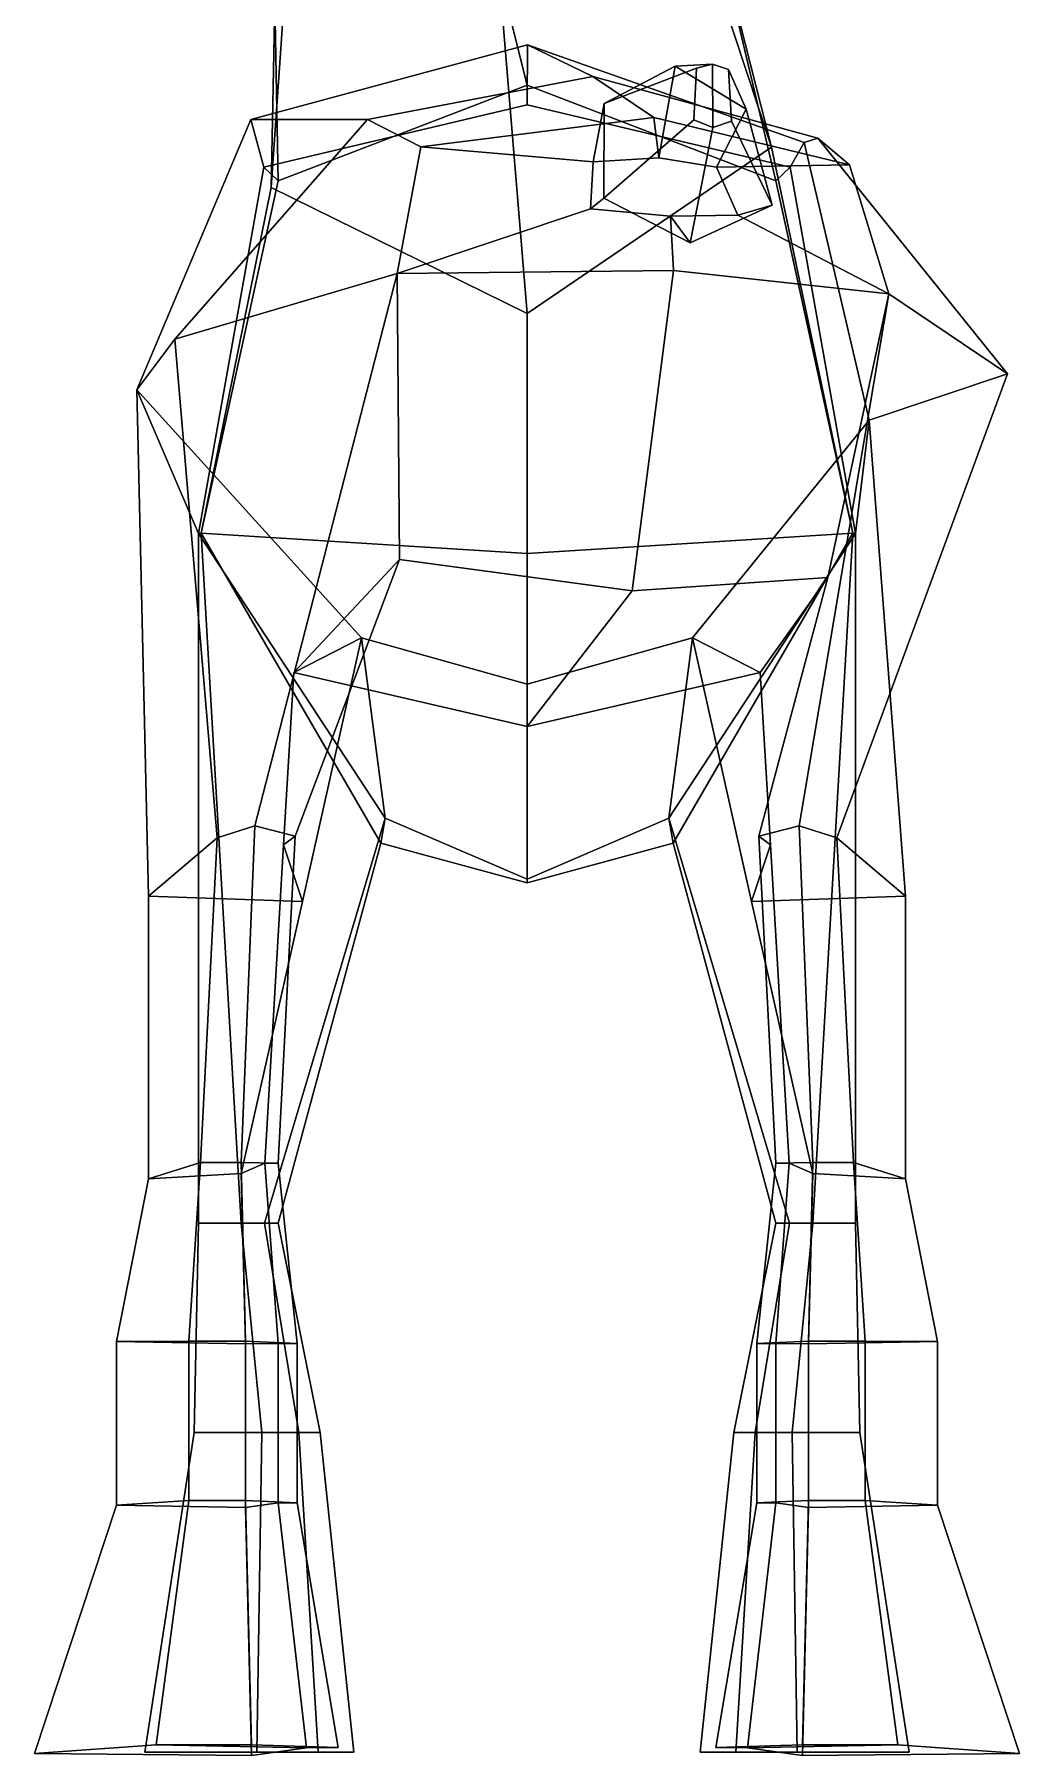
# Model space of a CAD drawing. Extents: x -145 to 84, y -151 to 364.
# Drawn here: x -84.5 to 84.5, y -151.2 to 143.8 of the extents above; entities that cross this region are included whole.
import ezdxf

# ---------------------------------------------------------------- set-up
doc = ezdxf.new("R2010")
doc.units = 0

msp = doc.modelspace()

# ---------------------------------------------------------------- linework, layer by layer
for points in [[(31.983683, 163.638596, 144.448975), (18.677746, 192.977249, 161.715836), (26.736055, 170.513412, 178.114166), (41.938713, 124.430336, 163.41153)], [(-43.887627, 117.56395, 163.333221), (-41.239841, 155.429443, 177.639755), (-43.370121, 175.01239, 160.982025), (-43.265484, 149.181793, 144.054657)], [(41.938713, 124.430336, 163.41153), (26.736055, 170.513412, 178.114166), (-4.071657, 145.576843, 198.674362), (0, 95.945351, 195.626801)], [(42.662369, 118.697678, 125.267349), (0, 135.04892, 126.906677), (-6.710992, 161.998596, 139.868561), (31.983683, 163.638596, 144.448975)], [(55.876648, 58.26672, 144.184464), (42.662369, 118.697678, 125.267349), (31.983683, 163.638596, 144.448975), (41.938713, 124.430336, 163.41153)], [(-42.662369, 118.697678, 125.267349), (-43.265484, 149.181793, 144.054657), (-6.710992, 161.998596, 139.868561), (0, 135.04892, 126.906677)], [(-43.887627, 117.56395, 163.333221), (0, 95.945351, 195.626801), (-4.071657, 145.576843, 198.674362), (-41.239841, 155.429443, 177.639755)], [(-55.876648, 58.26672, 144.184464), (-43.887627, 117.56395, 163.333221), (-43.265484, 149.181793, 144.054657), (-42.662369, 118.697678, 125.267349)], [(-47.386887, 129.208328, 3.197565), (-45.150414, 121.028603, 94.022133), (0, 131.69577, 93.78141), (0.060503, 141.968155, 19.908236)], [(0.060503, 141.968155, 19.908236), (11.317491, 136.570145, -17.099768), (-27.34116, 129.216782, -30.084602), (-47.386887, 129.208328, 3.197565)], [(47.507893, 125.268997, 32.62685), (0.060503, 141.968155, 19.908236), (0, 131.69577, 93.78141), (45.150414, 121.028603, 94.022133)], [(0.060503, 141.968155, 19.908236), (47.507893, 125.268997, 32.62685), (49.85284, 126.012268, -6.144777), (11.317491, 136.570145, -17.099768)], [(29.081068, 137.969147, -83.894043), (13.245799, 131.953354, -66.977066), (25.416412, 138.320419, -62.29744), (31.837139, 138.684662, -82.939369)], [(34.586128, 137.740601, -82.186783), (31.837139, 138.684662, -82.939369), (25.416412, 138.320419, -62.29744), (37.572289, 130.943558, -59.432812)], [(31.846754, 127.821701, -84.442421), (28.632883, 129.160675, -85.256851), (29.081068, 137.969147, -83.894043), (31.837139, 138.684662, -82.939369)], [(31.846754, 127.821701, -84.442421), (31.837139, 138.684662, -82.939369), (34.586128, 137.740601, -82.186783), (35.049942, 128.894318, -83.266769)], [(11.317491, 136.570145, -17.099768), (21.733984, 129.519211, -51.623211), (-18.198069, 124.478386, -53.628586), (-27.34116, 129.216782, -30.084602)], [(11.317491, 136.570145, -17.099768), (49.85284, 126.012268, -6.144777), (55.286583, 121.427864, -30.839128), (21.733984, 129.519211, -51.623211)], [(13.245799, 131.953354, -66.977066), (11.329791, 121.91272, -56.539951), (22.633156, 122.617867, -55.456074), (25.416412, 138.320419, -62.29744)], [(28.632883, 129.160675, -85.256851), (13.184275, 115.721184, -77.045799), (13.245799, 131.953354, -66.977066), (29.081068, 137.969147, -83.894043)], [(37.572289, 130.943558, -59.432812), (25.416412, 138.320419, -62.29744), (22.633156, 122.617867, -55.456074), (32.477795, 121.034828, -49.981422)], [(35.049942, 128.894318, -83.266769), (34.586128, 137.740601, -82.186783), (37.572289, 130.943558, -59.432812), (42.07074, 114.522049, -68.087379)], [(0, 131.69577, 93.78141), (-45.150414, 121.028603, 94.022133), (-42.662369, 118.697678, 125.267349), (0, 135.04892, 126.906677)], [(0, 131.69577, 93.78141), (0, 135.04892, 126.906677), (42.662369, 118.697678, 125.267349), (45.150414, 121.028603, 94.022133)], [(13.184275, 115.721184, -77.045799), (10.885537, 113.86541, -63.474564), (11.329791, 121.91272, -56.539951), (13.245799, 131.953354, -66.977066)], [(42.07074, 114.522049, -68.087379), (37.572289, 130.943558, -59.432812), (32.477795, 121.034828, -49.981422), (36.146076, 112.81678, -55.640633)], [(-47.386887, 129.208328, 3.197565), (-27.34116, 129.216782, -30.084602), (-60.408596, 91.519646, -44.746212), (-66.930481, 82.869797, 5.50489)], [(-66.930481, 82.869797, 5.50489), (-56.330677, 58.223038, 94.970047), (-45.150414, 121.028603, 94.022133), (-47.386887, 129.208328, 3.197565)], [(-60.408596, 91.519646, -44.746212), (-27.34116, 129.216782, -30.084602), (-18.198069, 124.478386, -53.628586), (-22.254723, 102.805389, -62.639362)], [(11.329791, 121.91272, -56.539951), (-18.198069, 124.478386, -53.628586), (21.733984, 129.519211, -51.623211), (22.633156, 122.617867, -55.456074)], [(31.846754, 127.821701, -84.442421), (28.005661, 108.036736, -74.745316), (13.184275, 115.721184, -77.045799), (28.632883, 129.160675, -85.256851)], [(32.477795, 121.034828, -49.981422), (22.633156, 122.617867, -55.456074), (21.733984, 129.519211, -51.623211), (55.286583, 121.427864, -30.839128)], [(31.846754, 127.821701, -84.442421), (35.049942, 128.894318, -83.266769), (42.07074, 114.522049, -68.087379), (28.005661, 108.036736, -74.745316)], [(10.885537, 113.86541, -63.474564), (-22.254723, 102.805389, -62.639362), (-18.198069, 124.478386, -53.628586), (11.329791, 121.91272, -56.539951)], [(55.876648, 58.26672, 144.184464), (41.938713, 124.430336, 163.41153), (0, 95.945351, 195.626801), (0, 54.800026, 185.171387)], [(58.709881, 77.65416, 44.469162), (47.507893, 125.268997, 32.62685), (45.150414, 121.028603, 94.022133), (56.330677, 58.223038, 94.970047)], [(47.507893, 125.268997, 32.62685), (58.709881, 77.65416, 44.469162), (82.418404, 85.590546, -0.451924), (49.85284, 126.012268, -6.144777)], [(82.418404, 85.590546, -0.451924), (62.052383, 99.305595, -36.493584), (55.286583, 121.427864, -30.839128), (49.85284, 126.012268, -6.144777)], [(-56.330677, 58.223038, 94.970047), (-55.876648, 58.26672, 144.184464), (-42.662369, 118.697678, 125.267349), (-45.150414, 121.028603, 94.022133)], [(36.146076, 112.81678, -55.640633), (32.477795, 121.034828, -49.981422), (55.286583, 121.427864, -30.839128), (62.052383, 99.305595, -36.493584)], [(56.330677, 58.223038, 94.970047), (45.150414, 121.028603, 94.022133), (42.662369, 118.697678, 125.267349), (55.876648, 58.26672, 144.184464)], [(-55.876648, 58.26672, 144.184464), (0, 54.800026, 185.171387), (0, 95.945351, 195.626801), (-43.887627, 117.56395, 163.333221)], [(28.005661, 108.036736, -74.745316), (24.616898, 112.609787, -63.205055), (10.885537, 113.86541, -63.474564), (13.184275, 115.721184, -77.045799)], [(10.885537, 113.86541, -63.474564), (24.616898, 112.609787, -63.205055), (25.120415, 103.316643, -66.087013), (-22.254723, 102.805389, -62.639362)], [(28.005661, 108.036736, -74.745316), (42.07074, 114.522049, -68.087379), (36.146076, 112.81678, -55.640633), (24.616898, 112.609787, -63.205055)], [(36.146076, 112.81678, -55.640633), (62.052383, 99.305595, -36.493584), (25.120415, 103.316643, -66.087013), (24.616898, 112.609787, -63.205055)], [(18.063679, 48.429649, -50.783993), (-21.868376, 53.758419, -51.384163), (-22.254723, 102.805389, -62.639362), (25.120415, 103.316643, -66.087013)], [(18.063679, 48.429649, -50.783993), (25.120415, 103.316643, -66.087013), (62.052383, 99.305595, -36.493584), (51.61628, 50.707897, -28.5947)], [(-22.254723, 102.805389, -62.639362), (-46.681732, 8.107148, -58.111073), (-53.165127, 6.04802, -53.753593), (-60.408596, 91.519646, -44.746212)], [(-22.254723, 102.805389, -62.639362), (-21.868376, 53.758419, -51.384163), (-39.766575, 6.389018, -54.475216), (-46.681732, 8.107148, -58.111073)], [(62.052383, 99.305595, -36.493584), (46.681732, 8.107148, -58.111073), (39.766575, 6.389018, -54.475216), (51.61628, 50.707897, -28.5947)], [(62.052383, 99.305595, -36.493584), (82.418404, 85.590546, -0.451924), (53.165127, 6.04802, -53.753593), (46.681732, 8.107148, -58.111073)], [(-66.930481, 82.869797, 5.50489), (-60.408596, 91.519646, -44.746212), (-53.165127, 6.04802, -53.753593), (-64.895172, -3.93287, 3.255369)], [(58.709881, 77.65416, 44.469162), (64.895172, -3.93287, 3.255369), (53.165127, 6.04802, -53.753593), (82.418404, 85.590546, -0.451924)], [(-28.361616, 40.331039, 24.842199), (-24.346716, 9.425448, 95.914764), (-56.330677, 58.223038, 94.970047), (-66.930481, 82.869797, 5.50489)], [(-66.930481, 82.869797, 5.50489), (-64.895172, -3.93287, 3.255369), (-38.530804, -4.859437, 8.008809), (-28.361616, 40.331039, 24.842199)], [(28.361616, 40.331039, 24.842199), (58.709881, 77.65416, 44.469162), (56.330677, 58.223038, 94.970047), (24.346716, 9.425448, 95.914764)], [(58.709881, 77.65416, 44.469162), (28.361616, 40.331039, 24.842199), (38.530804, -4.859437, 8.008809), (64.895172, -3.93287, 3.255369)], [(-49.014603, -59.956696, 132.553772), (-55.876648, 58.26672, 144.184464), (-56.330677, 58.223038, 94.970047), (-56.330677, -59.956696, 113.535355)], [(-44.999702, -59.956696, 113.960472), (-56.330677, -59.956696, 113.535355), (-56.330677, 58.223038, 94.970047), (-24.346716, 9.425448, 95.914764)], [(0, -1.65053, 144.184464), (0, 54.800026, 185.171387), (-55.876648, 58.26672, 144.184464), (-25.090698, 5.133796, 130.543411)], [(-42.662369, -59.956696, 127.169144), (-25.090698, 5.133796, 130.543411), (-55.876648, 58.26672, 144.184464), (-49.014603, -59.956696, 132.553772)], [(0, -1.65053, 144.184464), (25.090698, 5.133796, 130.543411), (55.876648, 58.26672, 144.184464), (0, 54.800026, 185.171387)], [(44.999702, -59.956696, 113.960472), (24.346716, 9.425448, 95.914764), (56.330677, 58.223038, 94.970047), (56.330677, -59.956696, 113.535355)], [(42.662369, -59.956696, 127.169144), (49.014603, -59.956696, 132.553772), (55.876648, 58.26672, 144.184464), (25.090698, 5.133796, 130.543411)], [(49.014603, -59.956696, 132.553772), (56.330677, -59.956696, 113.535355), (56.330677, 58.223038, 94.970047), (55.876648, 58.26672, 144.184464)], [(-39.766575, 6.389018, -54.475216), (-21.868376, 53.758419, -51.384163), (-40.004025, 34.388107, -24.224957), (-41.747265, 4.895144, -51.313923)], [(0, 25.157106, -24.016647), (-40.004025, 34.388107, -24.224957), (-21.868376, 53.758419, -51.384163), (18.063679, 48.429649, -50.783993)], [(0, 25.157106, -24.016647), (18.063679, 48.429649, -50.783993), (51.61628, 50.707897, -28.5947), (40.004025, 34.388107, -24.224957)], [(51.61628, 50.707897, -28.5947), (39.766575, 6.389018, -54.475216), (41.747265, 4.895144, -51.313923), (40.004025, 34.388107, -24.224957)], [(-38.530804, -4.859437, 8.008809), (-41.747265, 4.895144, -51.313923), (-40.004025, 34.388107, -24.224957), (-28.361616, 40.331039, 24.842199)], [(-28.361616, 40.331039, 24.842199), (-40.004025, 34.388107, -24.224957), (0, 25.157106, -24.016647), (0, 32.386509, 24.842199)], [(0, 32.386509, 24.842199), (0, -0.998755, 96.150009), (-24.346716, 9.425448, 95.914764), (-28.361616, 40.331039, 24.842199)], [(0, 32.386509, 24.842199), (28.361616, 40.331039, 24.842199), (24.346716, 9.425448, 95.914764), (0, -0.998755, 96.150009)], [(28.361616, 40.331039, 24.842199), (0, 32.386509, 24.842199), (0, 25.157106, -24.016647), (40.004025, 34.388107, -24.224957)], [(38.530804, -4.859437, 8.008809), (28.361616, 40.331039, 24.842199), (40.004025, 34.388107, -24.224957), (41.747265, 4.895144, -51.313923)], [(-44.999702, -59.956696, 113.960472), (-24.346716, 9.425448, 95.914764), (-25.090698, 5.133796, 130.543411), (-42.662369, -59.956696, 127.169144)], [(0, -0.998755, 96.150009), (0, -1.65053, 144.184464), (-25.090698, 5.133796, 130.543411), (-24.346716, 9.425448, 95.914764)], [(0, -0.998755, 96.150009), (24.346716, 9.425448, 95.914764), (25.090698, 5.133796, 130.543411), (0, -1.65053, 144.184464)], [(44.999702, -59.956696, 113.960472), (42.662369, -59.956696, 127.169144), (25.090698, 5.133796, 130.543411), (24.346716, 9.425448, 95.914764)], [(-53.165127, 6.04802, -53.753593), (-55.98196, -49.549934, -58.716339), (-64.895172, -52.356312, -9.345376), (-64.895172, -3.93287, 3.255369)], [(-49.014603, -49.549934, -58.716339), (-55.98196, -49.549934, -58.716339), (-53.165127, 6.04802, -53.753593), (-46.681732, 8.107148, -58.111073)], [(-46.681732, 8.107148, -58.111073), (-39.766575, 6.389018, -54.475216), (-42.662369, -49.692757, -58.716339), (-49.014603, -49.549934, -58.716339)], [(-42.662369, -49.692757, -58.716339), (-39.766575, 6.389018, -54.475216), (-41.747265, 4.895144, -51.313923), (-44.989735, -49.700607, -58.716339)], [(46.681732, 8.107148, -58.111073), (49.014603, -49.549934, -58.716339), (42.662369, -49.692757, -58.716339), (39.766575, 6.389018, -54.475216)], [(42.662369, -49.692757, -58.716339), (44.989735, -49.700607, -58.716339), (41.747265, 4.895144, -51.313923), (39.766575, 6.389018, -54.475216)], [(49.014603, -49.549934, -58.716339), (46.681732, 8.107148, -58.111073), (53.165127, 6.04802, -53.753593), (55.98196, -49.549934, -58.716339)], [(53.165127, 6.04802, -53.753593), (64.895172, -3.93287, 3.255369), (64.895172, -52.356312, -9.345376), (55.98196, -49.549934, -58.716339)], [(-44.989735, -49.700607, -58.716339), (-41.747265, 4.895144, -51.313923), (-38.530804, -4.859437, 8.008809), (-49.014603, -51.448029, -9.345376)], [(44.989735, -49.700607, -58.716339), (49.014603, -51.448029, -9.345376), (38.530804, -4.859437, 8.008809), (41.747265, 4.895144, -51.313923)], [(-64.895172, -3.93287, 3.255369), (-64.895172, -52.356312, -9.345376), (-49.014603, -51.448029, -9.345376), (-38.530804, -4.859437, 8.008809)], [(64.895172, -3.93287, 3.255369), (38.530804, -4.859437, 8.008809), (49.014603, -51.448029, -9.345376), (64.895172, -52.356312, -9.345376)], [(-70.431, -80.259399, -38.547516), (-64.895172, -52.356312, -9.345376), (-55.98196, -49.549934, -58.716339), (-57.993008, -80.209648, -71.286171)], [(-57.993008, -80.209648, -71.286171), (-55.98196, -49.549934, -58.716339), (-49.014603, -49.549934, -58.716339), (-48.27037, -80.209648, -72.471329)], [(-39.406113, -80.56234, -72.11898), (-48.27037, -80.209648, -72.471329), (-49.014603, -49.549934, -58.716339), (-42.662369, -49.692757, -58.716339)], [(-48.27037, -80.628128, -38.547516), (-42.653835, -80.581696, -71.258347), (-44.989735, -49.700607, -58.716339), (-49.014603, -51.448029, -9.345376)], [(-42.653835, -80.581696, -71.258347), (-39.406113, -80.56234, -72.11898), (-42.662369, -49.692757, -58.716339), (-44.989735, -49.700607, -58.716339)], [(39.406113, -80.56234, -72.11898), (42.662369, -49.692757, -58.716339), (49.014603, -49.549934, -58.716339), (48.27037, -80.209648, -72.471329)], [(42.653835, -80.581696, -71.258347), (44.989735, -49.700607, -58.716339), (42.662369, -49.692757, -58.716339), (39.406113, -80.56234, -72.11898)], [(48.27037, -80.628128, -38.547516), (49.014603, -51.448029, -9.345376), (44.989735, -49.700607, -58.716339), (42.653835, -80.581696, -71.258347)], [(57.993008, -80.209648, -71.286171), (48.27037, -80.209648, -72.471329), (49.014603, -49.549934, -58.716339), (55.98196, -49.549934, -58.716339)], [(70.431, -80.259399, -38.547516), (57.993008, -80.209648, -71.286171), (55.98196, -49.549934, -58.716339), (64.895172, -52.356312, -9.345376)], [(-48.27037, -80.628128, -38.547516), (-49.014603, -51.448029, -9.345376), (-64.895172, -52.356312, -9.345376), (-70.431, -80.259399, -38.547516)], [(48.27037, -80.628128, -38.547516), (70.431, -80.259399, -38.547516), (64.895172, -52.356312, -9.345376), (49.014603, -51.448029, -9.345376)], [(-39.156246, -95.871681, 97.398491), (-57.059185, -95.871681, 96.726791), (-56.330677, -59.956696, 113.535355), (-44.999702, -59.956696, 113.960472)], [(-45.499786, -95.871681, 126.775887), (-49.014603, -59.956696, 132.553772), (-56.330677, -59.956696, 113.535355), (-57.059185, -95.871681, 96.726791)], [(-45.499786, -95.871681, 126.775887), (-35.463261, -95.871681, 118.268173), (-42.662369, -59.956696, 127.169144), (-49.014603, -59.956696, 132.553772)], [(-35.463261, -95.871681, 118.268173), (-39.156246, -95.871681, 97.398491), (-44.999702, -59.956696, 113.960472), (-42.662369, -59.956696, 127.169144)], [(35.463261, -95.871681, 118.268173), (42.662369, -59.956696, 127.169144), (44.999702, -59.956696, 113.960472), (39.156246, -95.871681, 97.398491)], [(45.499786, -95.871681, 126.775887), (49.014603, -59.956696, 132.553772), (42.662369, -59.956696, 127.169144), (35.463261, -95.871681, 118.268173)], [(39.156246, -95.871681, 97.398491), (44.999702, -59.956696, 113.960472), (56.330677, -59.956696, 113.535355), (57.059185, -95.871681, 96.726791)], [(45.499786, -95.871681, 126.775887), (57.059185, -95.871681, 96.726791), (56.330677, -59.956696, 113.535355), (49.014603, -59.956696, 132.553772)], [(-70.431, -108.303596, -17.663204), (-70.431, -80.259399, -38.547516), (-57.993008, -80.209648, -71.286171), (-57.993008, -107.499825, -48.168835)], [(-48.27037, -108.672318, -17.663204), (-48.27037, -80.628128, -38.547516), (-70.431, -80.259399, -38.547516), (-70.431, -108.303596, -17.663204)], [(-57.993008, -107.499825, -48.168835), (-57.993008, -80.209648, -71.286171), (-48.27037, -80.209648, -72.471329), (-48.27037, -107.499825, -48.316982)], [(-39.406113, -107.890984, -48.272942), (-48.27037, -107.499825, -48.316982), (-48.27037, -80.209648, -72.471329), (-39.406113, -80.56234, -72.11898)], [(-48.27037, -108.672318, -17.663204), (-42.653835, -107.91246, -48.165356), (-42.653835, -80.581696, -71.258347), (-48.27037, -80.628128, -38.547516)], [(-42.653835, -107.91246, -48.165356), (-39.406113, -107.890984, -48.272942), (-39.406113, -80.56234, -72.11898), (-42.653835, -80.581696, -71.258347)], [(39.406113, -107.890984, -48.272942), (39.406113, -80.56234, -72.11898), (48.27037, -80.209648, -72.471329), (48.27037, -107.499825, -48.316982)], [(42.653835, -107.91246, -48.165356), (42.653835, -80.581696, -71.258347), (39.406113, -80.56234, -72.11898), (39.406113, -107.890984, -48.272942)], [(48.27037, -108.672318, -17.663204), (48.27037, -80.628128, -38.547516), (42.653835, -80.581696, -71.258347), (42.653835, -107.91246, -48.165356)], [(57.993008, -107.499825, -48.168835), (48.27037, -107.499825, -48.316982), (48.27037, -80.209648, -72.471329), (57.993008, -80.209648, -71.286171)], [(48.27037, -108.672318, -17.663204), (70.431, -108.303596, -17.663204), (70.431, -80.259399, -38.547516), (48.27037, -80.628128, -38.547516)], [(70.431, -108.303596, -17.663204), (57.993008, -107.499825, -48.168835), (57.993008, -80.209648, -71.286171), (70.431, -80.259399, -38.547516)], [(-35.829094, -150.645523, 97.238037), (-65.547966, -150.645523, 96.035698), (-57.059185, -95.871681, 96.726791), (-39.156246, -95.871681, 97.398491)], [(-46.359364, -150.645523, 149.823578), (-45.499786, -95.871681, 126.775887), (-57.059185, -95.871681, 96.726791), (-65.547966, -150.645523, 96.035698)], [(-46.359364, -150.645523, 149.823578), (-29.698734, -150.645523, 134.594772), (-35.463261, -95.871681, 118.268173), (-45.499786, -95.871681, 126.775887)], [(-29.698734, -150.645523, 134.594772), (-35.829094, -150.645523, 97.238037), (-39.156246, -95.871681, 97.398491), (-35.463261, -95.871681, 118.268173)], [(29.698734, -150.645523, 134.594772), (35.463261, -95.871681, 118.268173), (39.156246, -95.871681, 97.398491), (35.829094, -150.645523, 97.238037)], [(46.359364, -150.645523, 149.823578), (45.499786, -95.871681, 126.775887), (35.463261, -95.871681, 118.268173), (29.698734, -150.645523, 134.594772)], [(35.829094, -150.645523, 97.238037), (39.156246, -95.871681, 97.398491), (57.059185, -95.871681, 96.726791), (65.547966, -150.645523, 96.035698)], [(46.359364, -150.645523, 149.823578), (65.547966, -150.645523, 96.035698), (57.059185, -95.871681, 96.726791), (45.499786, -95.871681, 126.775887)], [(-84.483589, -150.873276, 25.479191), (-70.431, -108.303596, -17.663204), (-57.993008, -107.499825, -48.168835), (-63.587753, -149.396927, -43.964523)], [(-47.253716, -151.216446, 25.479191), (-48.27037, -108.672318, -17.663204), (-70.431, -108.303596, -17.663204), (-84.483589, -150.873276, 25.479191)], [(-63.587753, -149.396927, -43.964523), (-57.993008, -107.499825, -48.168835), (-48.27037, -107.499825, -48.316982), (-47.253716, -149.396927, -44.686111)], [(-32.361767, -149.859451, -44.471584), (-47.253716, -149.396927, -44.686111), (-48.27037, -107.499825, -48.316982), (-39.406113, -107.890984, -48.272942)], [(-47.253716, -151.216446, 25.479191), (-37.817947, -149.884872, -43.947586), (-42.653835, -107.91246, -48.165356), (-48.27037, -108.672318, -17.663204)], [(-37.817947, -149.884872, -43.947586), (-32.361767, -149.859451, -44.471584), (-39.406113, -107.890984, -48.272942), (-42.653835, -107.91246, -48.165356)], [(32.361767, -149.859451, -44.471584), (39.406113, -107.890984, -48.272942), (48.27037, -107.499825, -48.316982), (47.253716, -149.396927, -44.686111)], [(37.817947, -149.884872, -43.947586), (42.653835, -107.91246, -48.165356), (39.406113, -107.890984, -48.272942), (32.361767, -149.859451, -44.471584)], [(47.253716, -151.216446, 25.479191), (48.27037, -108.672318, -17.663204), (42.653835, -107.91246, -48.165356), (37.817947, -149.884872, -43.947586)], [(63.587753, -149.396927, -43.964523), (47.253716, -149.396927, -44.686111), (48.27037, -107.499825, -48.316982), (57.993008, -107.499825, -48.168835)], [(47.253716, -151.216446, 25.479191), (84.483589, -150.873276, 25.479191), (70.431, -108.303596, -17.663204), (48.27037, -108.672318, -17.663204)], [(84.483589, -150.873276, 25.479191), (63.587753, -149.396927, -43.964523), (57.993008, -107.499825, -48.168835), (70.431, -108.303596, -17.663204)], [(-84.483589, -150.873276, 25.479191), (-63.587753, -149.396927, -43.964523), (-37.817947, -149.884872, -43.947586), (-47.253716, -151.216446, 25.479191)], [(-63.587753, -149.396927, -43.964523), (-47.253716, -149.396927, -44.686111), (-32.361767, -149.859451, -44.471584), (-37.817947, -149.884872, -43.947586)], [(63.587753, -149.396927, -43.964523), (37.817947, -149.884872, -43.947586), (32.361767, -149.859451, -44.471584), (47.253716, -149.396927, -44.686111)], [(84.483589, -150.873276, 25.479191), (47.253716, -151.216446, 25.479191), (37.817947, -149.884872, -43.947586), (63.587753, -149.396927, -43.964523)], [(-65.547966, -150.645523, 96.035698), (-35.829094, -150.645523, 97.238037), (-29.698734, -150.645523, 134.594772), (-46.359364, -150.645523, 149.823578)], [(65.547966, -150.645523, 96.035698), (46.359364, -150.645523, 149.823578), (29.698734, -150.645523, 134.594772), (35.829094, -150.645523, 97.238037)]]:
    msp.add_3dface(points)

doc.saveas('drawing.dxf')
